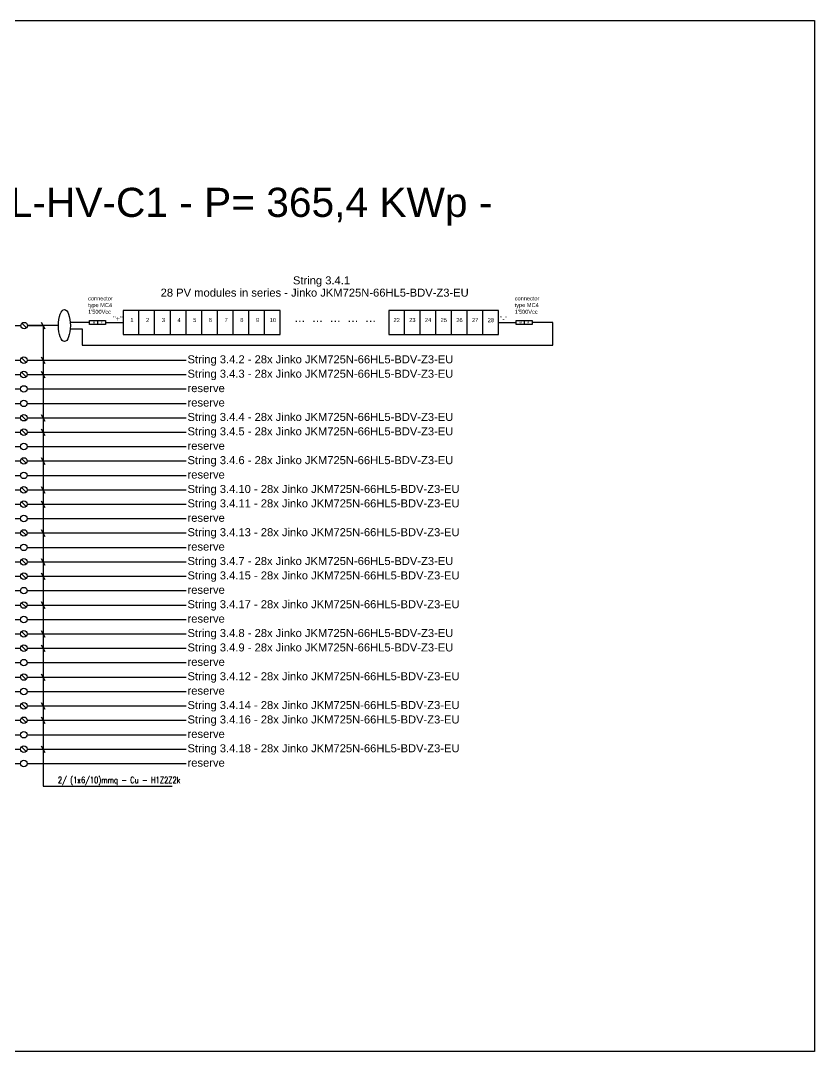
# Model space of a CAD drawing. Header units: millimetres. Extents: x 14856 to 141494, y 133975 to 167686.
# Drawn here: x 63887 to 69884, y 133975 to 141762 of the extents above; entities that cross this region are included whole.
import ezdxf

# ---------------------------------------------------------------- set-up
doc = ezdxf.new("R2010")
doc.units = ezdxf.units.MM
doc.linetypes.add('TRATTEGGIATA', pattern=[19.05, 12.7, -6.35])
doc.layers.add('-Testi', color=1, linetype='Continuous')
doc.layers.add('TRATTEGGIATA', color=40, linetype='TRATTEGGIATA')
doc.styles.add('SIMPLEX', font='SIMPLEX', dxfattribs={"width": 0.8})
doc.styles.get("Standard").update_dxf_attribs({"font": 'arial.ttf'})

msp = doc.modelspace()

# ---------------------------------------------------------------- linework, layer by layer
for points in [[(64662.1, 139572.3), (64662.1, 139389.9), (65847.8, 139389.9), (65847.8, 139571.8), (64662.1, 139571.8)], [(64780.7, 139389.9), (64780.7, 139571.8)], [(64899.2, 139389.7), (64899.2, 139571.5)], [(65017.8, 139389.4), (65017.8, 139571.2)], [(65136.4, 139389.9), (65136.4, 139571.8)], [(65255, 139389.7), (65255, 139571.5)], [(65373.5, 139389.4), (65373.5, 139571.2)], [(65492.1, 139389.9), (65492.1, 139571.8)], [(65610.7, 139389.7), (65610.7, 139571.5)], [(65729.3, 139389.4), (65729.3, 139571.2)], [(66667.8, 139572.3), (66667.8, 139389.9), (67497.9, 139389.9), (67497.9, 139571.8), (66667.8, 139571.8)], [(66786.4, 139389.9), (66786.4, 139571.8)], [(66905, 139389.7), (66905, 139571.5)], [(67023.6, 139389.4), (67023.6, 139571.2)], [(67142.2, 139389.9), (67142.2, 139571.8)], [(67260.7, 139389.7), (67260.7, 139571.5)], [(67260.7, 139389.7), (67260.7, 139571.5)], [(67379.3, 139389.4), (67379.3, 139571.2)], [(67379.3, 139389.4), (67379.3, 139571.2)], [(67497.9, 139389.9), (67497.9, 139571.8)], [(63931.5, 139440.5), (63896.8, 139475.3)], [(64043.1, 139483.4), (64068.6, 139432.4)], [(64043.1, 139483.4), (64068.6, 139432.4)], [(64468.6, 139496.4), (64468.6, 139465.8)], [(64529.2, 139481.1), (64662.1, 139481.1)], [(67498.4, 139481.1), (67631.3, 139481.1)], [(67691.9, 139496.4), (67691.9, 139465.8)], [(63935.8, 139457.9), (64055.8, 139457.9), (64055.8, 135978.4)], [(63928.6, 139179.9), (63893.9, 139214.6)], [(64043.1, 139222.8), (64068.6, 139171.7)], [(63928.6, 139071), (63893.9, 139105.8)], [(64043.1, 139113.9), (64068.6, 139062.9)], [(63928.6, 138744.5), (63893.9, 138779.3)], [(64043.1, 138787.4), (64068.6, 138736.4)], [(63928.6, 138635.7), (63893.9, 138670.5)], [(64043.1, 138678.6), (64068.6, 138627.6)], [(64043.1, 138460.9), (64068.6, 138409.9)], [(63928.6, 138418), (63893.9, 138452.8)], [(63928.6, 138200.3), (63893.9, 138235.1)], [(64043.1, 138243.2), (64068.6, 138192.2)], [(63928.6, 138091.5), (63893.9, 138126.3)], [(64043.1, 138134.4), (64068.6, 138083.4)], [(64043.1, 137916.7), (64068.6, 137865.7)], [(63928.6, 137873.8), (63893.9, 137908.6)], [(63928.6, 137656.1), (63893.9, 137690.9)], [(64043.1, 137699), (64068.6, 137648)], [(63928.6, 137547.3), (63893.9, 137582.1)], [(64043.1, 137590.2), (64068.6, 137539.2)], [(64043.1, 137372.5), (64068.6, 137321.5)], [(63928.6, 137329.6), (63893.9, 137364.4)], [(63928.6, 137111.9), (63893.9, 137146.7)], [(64043.1, 137154.8), (64068.6, 137103.8)], [(63928.6, 137003.1), (63893.9, 137037.9)], [(64043.1, 137046), (64068.6, 136995)], [(64043.1, 136828.3), (64068.6, 136777.3)], [(63928.6, 136785.4), (63893.9, 136820.2)], [(63928.6, 136567.7), (63893.9, 136602.5)], [(64043.1, 136610.6), (64068.6, 136559.6)], [(63928.6, 136458.9), (63893.9, 136493.7)], [(64043.1, 136501.8), (64068.6, 136450.8)], [(64043.1, 136284.1), (64068.6, 136233.1)], [(63928.6, 136241.2), (63893.9, 136276)], [(64055.8, 135978.4), (65030.8, 135978.4)]]:
    msp.add_lwpolyline(points)
at = {"color": 40}
for points in [[(64262.2, 139482.9), (64407.2, 139482.9)], [(64262.2, 139432.9), (64350.7, 139432.9), (64350.7, 139310.8), (67907.6, 139310.8), (67907.5, 139481.1), (67752.5, 139481.1)], [(64172.5, 139457.9), (63938.7, 139457.9)]]:
    msp.add_lwpolyline(points, dxfattribs=at)
for points in [[(64407.9, 139496.4), (64529.2, 139496.4), (64529.2, 139465.8), (64407.9, 139465.8)], [(67631.3, 139496.4), (67752.5, 139496.4), (67752.5, 139465.8), (67631.3, 139465.8)]]:
    msp.add_lwpolyline(points, close=True)
at = {"color": 40, "linetype": 'Continuous'}
for points in [[(63437.2, 139457.9), (63889.6, 139457.9)], [(63437.2, 139197.3), (63886.6, 139197.3)], [(63935.8, 139197.3), (65136.3, 139197.3)], [(63437.2, 139088.4), (63886.6, 139088.4)], [(63935.8, 139088.4), (65136.3, 139088.4)], [(63437.2, 138761.9), (63886.6, 138761.9)], [(63935.8, 138761.9), (65136.3, 138761.9)], [(63437.2, 138653.1), (63886.6, 138653.1)], [(63935.8, 138653.1), (65136.3, 138653.1)], [(63437.2, 138435.4), (63886.6, 138435.4)], [(63935.8, 138435.4), (65136.3, 138435.4)], [(63437.2, 138217.7), (63886.6, 138217.7)], [(63935.8, 138217.7), (65136.3, 138217.7)], [(63437.2, 138108.9), (63886.6, 138108.9)], [(63935.8, 138108.9), (65136.3, 138108.9)], [(63437.2, 137891.2), (63886.6, 137891.2)], [(63935.8, 137891.2), (65136.3, 137891.2)], [(63437.2, 137673.5), (63886.6, 137673.5)], [(63935.8, 137673.5), (65136.3, 137673.5)], [(63437.2, 137564.7), (63886.6, 137564.7)], [(63935.8, 137564.7), (65136.3, 137564.7)]]:
    msp.add_lwpolyline(points, dxfattribs=at)
at = {"color": 8, "linetype": 'Continuous'}
for points in [[(63437.2, 138979.6), (63886.6, 138979.6)], [(63935.8, 138979.6), (65136.3, 138979.6)], [(63437.2, 138870.7), (63886.6, 138870.7)], [(63935.8, 138870.7), (65136.3, 138870.7)], [(63437.2, 138544.2), (63886.6, 138544.2)], [(63935.8, 138544.2), (65136.3, 138544.2)], [(63437.2, 138326.5), (63886.6, 138326.5)], [(63935.8, 138326.5), (65136.3, 138326.5)], [(63437.2, 138000), (63886.6, 138000)], [(63935.8, 138000), (65136.3, 138000)], [(63437.2, 137782.4), (63886.6, 137782.4)], [(63935.8, 137782.4), (65136.3, 137782.4)], [(63437.2, 137455.8), (63886.6, 137455.8)], [(63935.8, 137455.8), (65136.3, 137455.8)], [(63437.2, 137238.2), (63886.6, 137238.2)], [(63935.8, 137238.2), (65136.3, 137238.2)], [(63437.2, 136911.6), (63886.6, 136911.6)], [(63935.8, 136911.6), (65136.3, 136911.6)], [(63437.2, 136694), (63886.6, 136694)], [(63935.8, 136694), (65136.3, 136694)], [(63437.2, 136367.4), (63886.6, 136367.4)], [(63935.8, 136367.4), (65136.3, 136367.4)], [(63437.2, 136149.8), (63886.6, 136149.8)], [(63935.8, 136149.8), (65136.3, 136149.8)]]:
    msp.add_lwpolyline(points, dxfattribs=at)
at = {"color": 7}
for centre in [(63914.1, 139457.9), (63911.2, 139197.3), (63911.2, 139088.4), (63911.2, 138761.9), (63911.2, 138653.1), (63911.2, 138435.4), (63911.2, 138217.7), (63911.2, 138108.9), (63911.2, 137891.2), (63911.2, 137673.5), (63911.2, 137564.7), (63911.2, 137347), (63911.2, 137129.3), (63911.2, 137020.5), (63911.2, 136802.8), (63911.2, 136585.1), (63911.2, 136476.3), (63911.2, 136258.6)]:
    msp.add_circle(centre, 24.6, dxfattribs=at)
at = {"color": 8}
for centre in [(63911.2, 138979.6), (63911.2, 138870.7), (63911.2, 138544.2), (63911.2, 138326.5), (63911.2, 138000), (63911.2, 137782.4), (63911.2, 137455.8), (63911.2, 137238.2), (63911.2, 136911.6), (63911.2, 136694), (63911.2, 136367.4), (63911.2, 136149.8)]:
    msp.add_circle(centre, 24.6, dxfattribs=at)
msp.add_ellipse((64217.4, 139457.9), major_axis=(0, -121.1), ratio=0.370747)
at = {"layer": 'Defpoints', "color": 1}
msp.add_lwpolyline([(57822.1, 141762.2), (69883.6, 141762.2), (69883.6, 133974.8), (57822.1, 133974.8)], close=True, dxfattribs=at)
at = {"layer": 'TRATTEGGIATA', "color": 40, "linetype": 'Continuous', "ltscale": 0.5}
for points in [[(63437.2, 137347), (63886.6, 137347)], [(63935.8, 137347), (65136.3, 137347)], [(63437.2, 137129.3), (63886.6, 137129.3)], [(63935.8, 137129.3), (65136.3, 137129.3)], [(63437.2, 137020.5), (63886.6, 137020.5)], [(63935.8, 137020.5), (65136.3, 137020.5)], [(63437.2, 136802.8), (63886.6, 136802.8)], [(63935.8, 136802.8), (65136.3, 136802.8)], [(63437.2, 136585.1), (63886.6, 136585.1)], [(63935.8, 136585.1), (65136.3, 136585.1)], [(63437.2, 136476.3), (63886.6, 136476.3)], [(63935.8, 136476.3), (65136.3, 136476.3)], [(63437.2, 136258.6), (63886.6, 136258.6)], [(63935.8, 136258.6), (65136.3, 136258.6)]]:
    msp.add_lwpolyline(points, dxfattribs=at)

# ---------------------------------------------------------------- texts
at = {"layer": '-Testi', "color": 7, "insert": (64631, 136017), "char_height": 46.621, "width": 1811.153, "attachment_point": 5, "style": 'SIMPLEX'}
msp.add_mtext('2/ (1x6/10)mmq - Cu - H1Z2Z2k', dxfattribs=at)
at = {"attachment_point": 1}
for s, insert, char_height, width in [('INVERTER 3.4 - TBEA TS330KTL-HV-C1 - P= 365,4 KWp - P= 330 KWac @40°C', (59279.1, 140499.2), 220, 8459.921), ('28 PV modules in series - Jinko JKM725N-6{\\C7;6HL5-B}DV-Z3-EU', (64944.6, 139737.3), 60.443, 2681.977), ("connector type MC4\\P1'500Vcc", (64396.3, 139678.6), 30.344, 266.347), ("connector type MC4\\P1'500Vcc", (67619.6, 139678.6), 30.344, 266.347), ('\\pxql;{\\fArial|b1|i0|c0|p34;M}', (64433.4, 139488.1), 13.785, 16.703), ('\\pxql;{\\fArial|b1|i0|c0|p34;F}', (64494, 139488.1), 13.785, 16.703), ("''+''", (64585.4, 139529.1), 38.08, 72.401), ('1 ', (64715.9, 139515.9), 30.84, 30.845), ('2 ', (64834.5, 139515.9), 30.84, 30.845), ('3 ', (64953.1, 139515.9), 30.84, 30.845), ('4 ', (65071.7, 139515.3), 30.84, 30.845), ('5 ', (65190.2, 139515.9), 30.84, 30.845), ('6 ', (65308.8, 139515.9), 30.84, 30.845), ('7 ', (65427.4, 139515.3), 30.84, 30.845), ('8 ', (65546, 139515.9), 30.84, 30.845), ('9 ', (65664.5, 139515.6), 30.84, 30.845), ('10 ', (65767.9, 139515.3), 30.84, 30.845), ('...  ...  ...  ...  ... ', (65956.2, 139552.9), 68.894, 747.028), ('22 ', (66703.9, 139515.6), 30.84, 30.845), ('23 ', (66822.5, 139515.9), 30.84, 30.845), ('24 ', (66941.1, 139515.9), 30.84, 30.845), ('25 ', (67059.6, 139515.6), 30.84, 30.845), ('26 ', (67178.2, 139515.3), 30.84, 30.845), ('27', (67296.8, 139515.1), 30.84, 30.845), ('28 ', (67415.4, 139514.8), 30.84, 30.845), ("''-''", (67506.7, 139529.1), 38.08, 72.401), ('\\pxql;{\\fArial|b1|i0|c0|p34;M}', (67656.7, 139488.1), 13.785, 16.703), ('\\pxql;{\\fArial|b1|i0|c0|p34;F}', (67717.3, 139488.1), 13.785, 16.703)]:
    msp.add_mtext(s, dxfattribs=dict(at, insert=insert, char_height=char_height, width=width))
at = {"color": 7, "char_height": 60.44, "width": 4500, "attachment_point": 1}
for s, insert in [('String 3.4.1', (65944, 139830.1)), ('String 3.4.2 - 28x Jinko JKM725N-66HL5-BDV-Z3-EU', (65147.6, 139233.6)), ('String 3.4.3 - 28x Jinko JKM725N-66HL5-BDV-Z3-EU', (65147.6, 139124.7)), ('String 3.4.4 - 28x Jinko JKM725N-66HL5-BDV-Z3-EU', (65147.6, 138798.2)), ('String 3.4.5 - 28x Jinko JKM725N-66HL5-BDV-Z3-EU', (65147.6, 138689.4)), ('String 3.4.6 - 28x Jinko JKM725N-66HL5-BDV-Z3-EU', (65147.6, 138471.7)), ('String 3.4.10 - 28x Jinko JKM725N-66HL5-BDV-Z3-EU', (65147.6, 138254)), ('String 3.4.11 - 28x Jinko JKM725N-66HL5-BDV-Z3-EU', (65147.6, 138145.2)), ('String 3.4.13 - 28x Jinko JKM725N-66HL5-BDV-Z3-EU', (65147.6, 137927.5)), ('String 3.4.7 - 28x Jinko JKM725N-66HL5-BDV-Z3-EU', (65147.6, 137709.8)), ('String 3.4.15 - 28x Jinko JKM725N-66HL5-BDV-Z3-EU', (65147.6, 137601)), ('String 3.4.17 - 28x Jinko JKM725N-66HL5-BDV-Z3-EU', (65147.6, 137383.3)), ('String 3.4.8 - 28x Jinko JKM725N-66HL5-BDV-Z3-EU', (65147.6, 137165.6)), ('String 3.4.9 - 28x Jinko JKM725N-66HL5-BDV-Z3-EU', (65147.6, 137056.8)), ('String 3.4.12 - 28x Jinko JKM725N-66HL5-BDV-Z3-EU', (65147.6, 136839.1)), ('String 3.4.14 - 28x Jinko JKM725N-66HL5-BDV-Z3-EU', (65147.6, 136621.4)), ('String 3.4.16 - 28x Jinko JKM725N-66HL5-BDV-Z3-EU', (65147.6, 136512.6)), ('String 3.4.18 - 28x Jinko JKM725N-66HL5-BDV-Z3-EU', (65147.6, 136294.9))]:
    msp.add_mtext(s, dxfattribs=dict(at, insert=insert))
at = {"color": 8, "char_height": 60.44, "width": 4500, "attachment_point": 1}
for insert in [(65147.6, 139015.9), (65147.6, 138907), (65147.6, 138580.5), (65147.6, 138362.8), (65147.6, 138036.3), (65147.6, 137818.6), (65147.6, 137492.1), (65147.6, 137274.4), (65147.6, 136947.9), (65147.6, 136730.2), (65147.6, 136403.7), (65147.6, 136186.1)]:
    msp.add_mtext('reserve', dxfattribs=dict(at, insert=insert))

doc.saveas('drawing.dxf')
